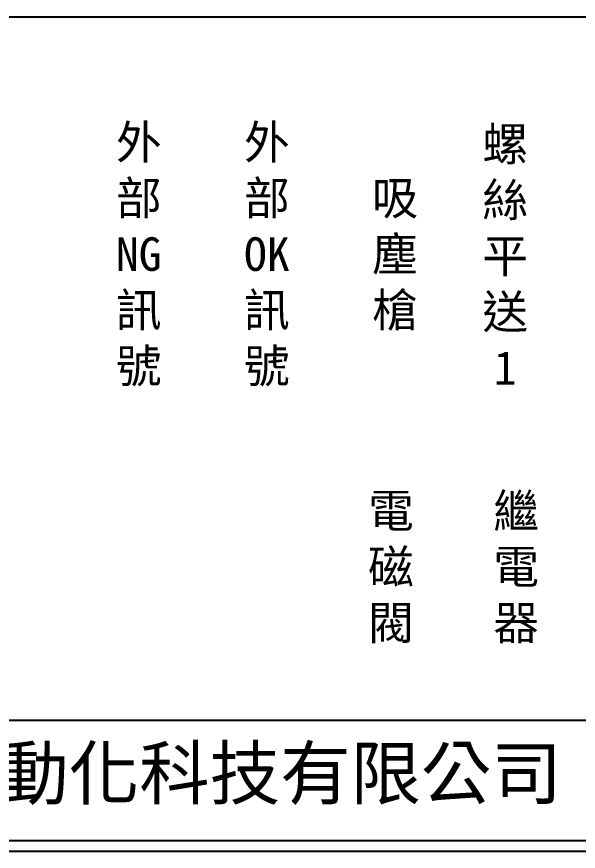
# Model space of a CAD drawing. Extents: x 972 to 1259, y -4 to 200.
# Drawn here: x 1036.9 to 1102.2, y -3.8 to 93.2 of the extents above; entities that cross this region are included whole.
import ezdxf

# ---------------------------------------------------------------- set-up
doc = ezdxf.new("R2010")
doc.units = 0
doc.layers.add('圖框層', color=7, linetype='CONTINUOUS')
doc.layers.add('標尺寸層', color=3, linetype='CONTINUOUS')
doc.styles.add('CNS', font='romanc.shx', dxfattribs={"bigfont": 'chineset.shx'})
doc.styles.add('STSL', font='kaiu.ttf')

msp = doc.modelspace()

# ---------------------------------------------------------------- linework, layer by layer
at = {"layer": '圖框層', "color": 7}
for p, q in [((972.908, 11.474), (1257.408, 11.474)), ((972.908, -2.526), (1257.408, -2.526)), ((971.658, -3.776), (1258.658, -3.776))]:
    msp.add_line(p, q, dxfattribs=at)
at = {"layer": '標尺寸層', "color": 7}
msp.add_line((976.405, 93.181), (1254.277, 93.181), dxfattribs=at)

# ---------------------------------------------------------------- texts
at = {"layer": '圖框層', "color": 4, "style": 'STSL'}
msp.add_text('泓陞自動化科技有限公司', height=6, dxfattribs=at).set_placement((1010.261, 2.3))
at = {"layer": '標尺寸層', "color": 7, "char_height": 3.9, "attachment_point": 5, "style": 'CNS'}
for s, insert, width in [('{\\fDFKai-SB|b0|i0|c136|p65;外部NG訊號}', (1051.121, 65.389), 2.84806), ('{\\fDFKai-SB|b0|i0|c136|p65;外部OK訊號}', (1066.01, 65.389), 2.84806), ('{\\fDFKai-SB|b0|i0|c136|p65;螺絲平送1}', (1093.721, 65.389), 2.84806), ('{\\fDFKai-SB|b0|i0|c136|p65;吸塵槍}', (1080.9, 65.389), 2.84806), ('{\\fDFKai-SB|b0|i0|c136|p65;電磁閥}', (1080.432, 29.064), 8.6627), ('{\\fDFKai-SB|b0|i0|c136|p65;繼電器}', (1094.994, 29.064), 8.6627)]:
    msp.add_mtext(s, dxfattribs=dict(at, insert=insert, width=width))

doc.saveas('drawing.dxf')
